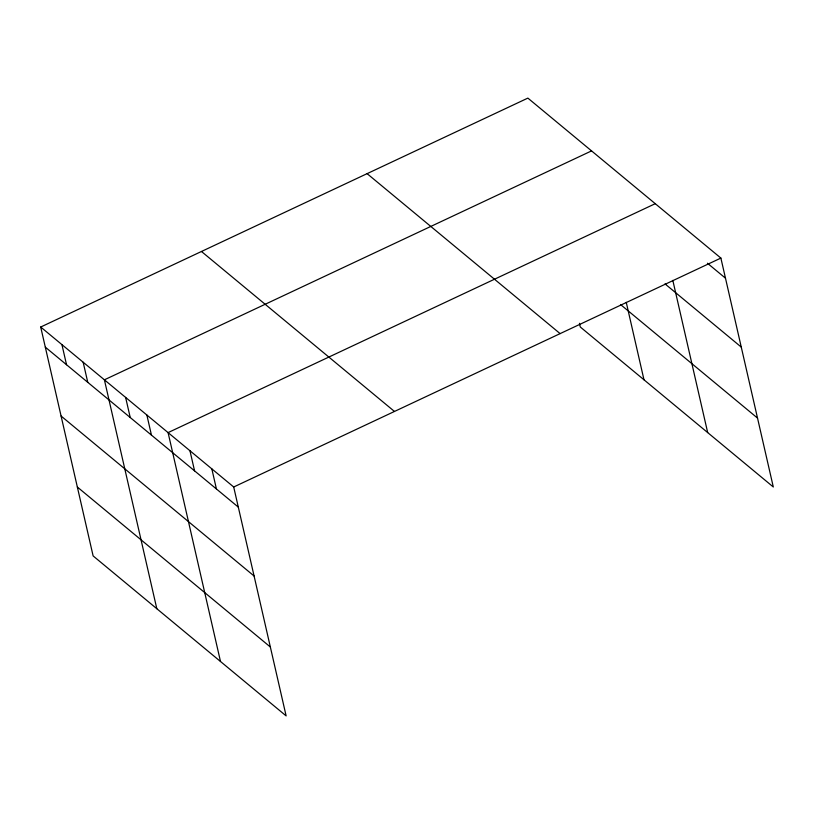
<?xml version="1.0" encoding="UTF-8"?>
<svg xmlns="http://www.w3.org/2000/svg" width="814" height="814" viewBox="0 0 814 814"><rect width="100%" height="100%" fill="white"/><g stroke="black" fill="none" stroke-linecap="round" stroke-linejoin="round"><path stroke-width="1.22" d="M40.7 327.024L233.699 486.996L286.131 715.893L93.122 555.921L40.7 327.024L527.869 98.107L720.878 258.079L773.3 486.976L580.301 327.004L579.456 323.311M591.564 150.895L104.395 379.823L156.817 608.709M655.26 203.683L168.081 432.61L220.502 661.507M233.699 486.996L720.878 258.079M707.417 263.217L725.488 278.195M665.028 283.903L741.259 347.09M620.492 304.497L757.519 418.081M367.104 173.647L560.113 333.618M201.465 251.485L394.475 411.457M45.309 347.14L238.309 507.112M61.091 416.035L254.09 576.007M77.34 487.026L270.35 646.998M672.822 280.392L707.681 432.58M626.251 302.33L643.986 379.792M211.833 468.874L216.432 488.98M189.957 450.742L194.566 470.858M146.856 415.008L151.455 435.124M125.621 397.415L130.23 417.531M83.16 362.22L87.77 382.336M61.935 344.627L66.534 364.743"/></g></svg>
